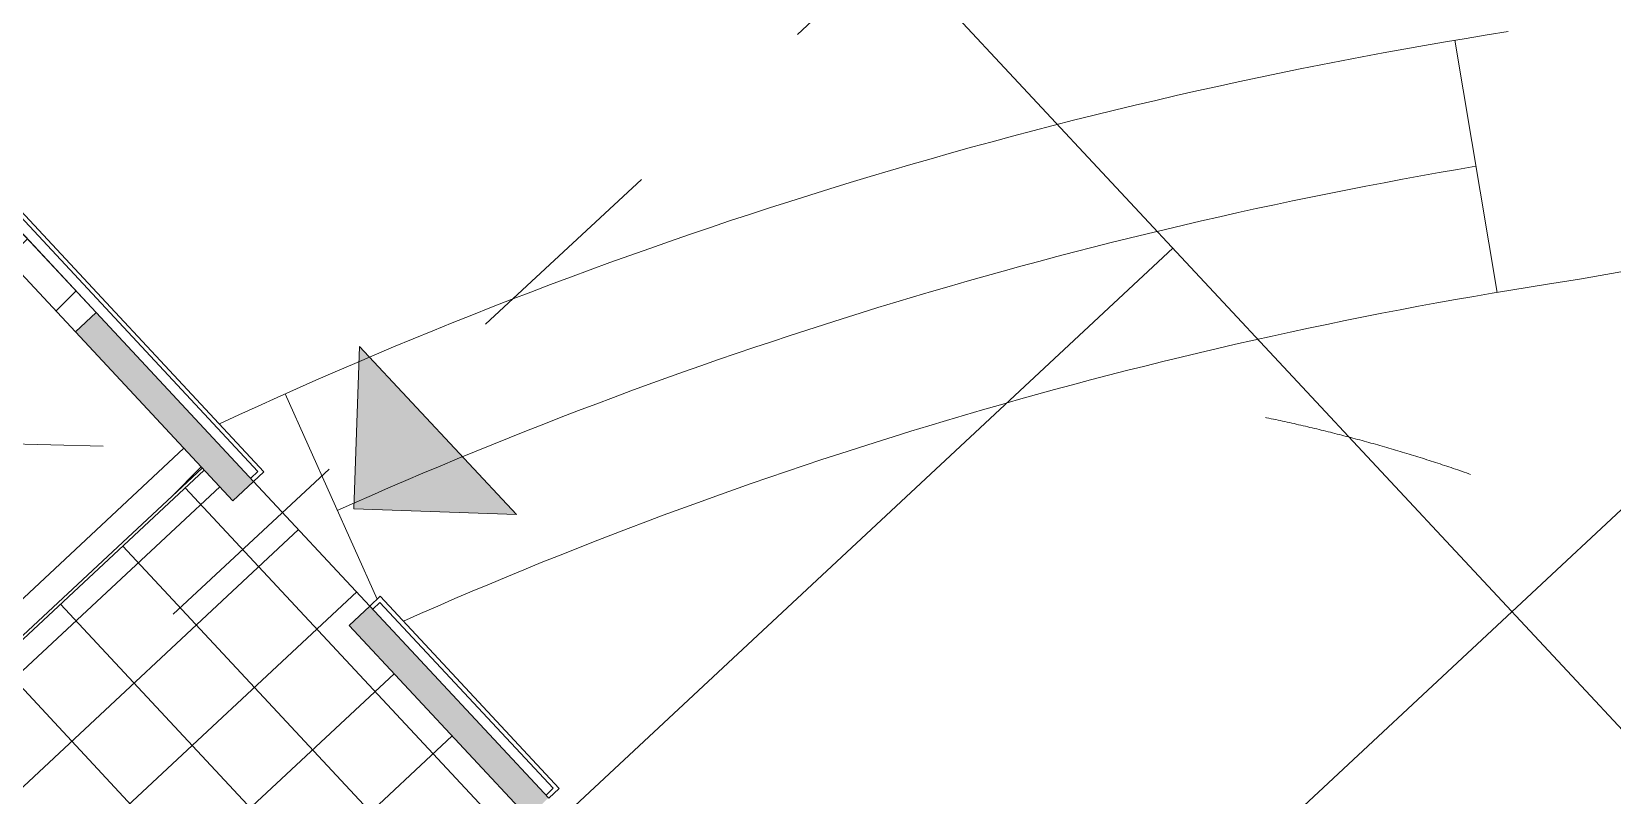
# Model space of a CAD drawing. Header units: millimetres. Extents: x -71377 to 516042, y -145869 to 441446.
# Drawn here: x 153822 to 164955, y 157853 to 163231 of the extents above; entities that cross this region are included whole.
import ezdxf

# ---------------------------------------------------------------- set-up
doc = ezdxf.new("R2010")
doc.units = ezdxf.units.MM
doc.header["$LTSCALE"] = 1000
doc.linetypes.add('_점선_M_', pattern=[3, 1.5, -1.5])
doc.linetypes.add('_점선_S_', pattern=[1.6, 0.8, -0.8])
for name, color, linetype, lineweight in [('06', 6, 'Continuous', 5), ('09_HID', 9, '_점선_M_', 5), ('A-fnsh', 5, 'Continuous', 5), ('A-hat', 251, 'Continuous', 5), ('A-insu', 251, 'Continuous', 5), ('A-text-2', 7, 'Continuous', 5), ('A_bwall', 3, 'Continuous', 5), ('A_cwall', 2, 'Continuous', 5), ('A_fnsh', 5, 'Continuous', 5), ('A_fnsh-4', 4, 'Continuous', 5), ('AA_dash_M_', 7, '_점선_M_', 5), ('AA_오픈', 8, '_점선_S_', 5), ('조경라인_dwg', 8, 'Continuous', 5)]:
    doc.layers.add(name, color=color, linetype=linetype, lineweight=lineweight)
pattern_1 = [(45, (165969.5, 243949.9), (-353.5534, 353.5534), [])]

# ---------------------------------------------------------------- blocks, each defined once
blk = doc.blocks.new('조경라인_dwg_A$Cb8b4522a-7862174-지반층 배치도')
at = {"layer": '06'}
for p, q in [((90693, 67606), (90992, 65830)), ((82456, 65116), (83103, 63670))]:
    blk.add_line(p, q, dxfattribs=at)
blk.add_arc((96333, 34077), 33100, 99.5486, 114.0889, dxfattribs=at)
blk = doc.blocks.new('조경라인_dwg-6847807-지반층 배치도')
at = {"layer": '06'}
for centre, radius, start, end in [((160349, 187929), 26800, 278.909, 309.9154), ((169486, 129641), 34000, 98.909, 114.9456), ((169486, 129641), 32200, 98.909, 113.8985)]:
    blk.add_arc(centre, radius, start, end, dxfattribs=at)
at = {"layer": '09_HID'}
blk.add_arc((160267, 149603), 11139, 39.7908, 83.0136, dxfattribs=at)
blk.add_blockref('조경라인_dwg_A$Cb8b4522a-7862174-지반층 배치도', (73152, 95564))
blk = doc.blocks.new('패밀리2 - 패밀리2-6852550-지반층 배치도')
at = {"layer": 'A-text-2'}
blk.add_hatch(color=256, dxfattribs=at).paths.add_polyline_path([(4.217, 1.08), (5.837, 1.08), (5.027, 0.27)])
for p, q in [((4.217, 1.08), (5.027, 0.27)), ((5.837, 1.08), (4.217, 1.08)), ((5.027, 0.27), (5.837, 1.08))]:
    blk.add_line(p, q, dxfattribs=at)

msp = doc.modelspace()

# ---------------------------------------------------------------- hatches: boundary and pattern name
at = {"layer": 'A-hat'}
h = msp.add_hatch(dxfattribs=at)
h.set_pattern_fill('FP_12', color=256, scale=1000, style=0, pattern_type=2)
h.set_pattern_definition(pattern_1)
h.paths.add_polyline_path([(154130.8, 161115.8), (154277.1, 161252.2), (153649.7, 161925), (153503.4, 161788.6), (153706.8, 161570.6)])
for points in [[(155239.1, 159927.3), (155385.4, 160063.7), (154277.1, 161252.2), (154130.8, 161115.8), (155111.9, 160063.7)], [(157319.2, 157696.7), (157463.1, 157835.7), (156203.8, 159186.1), (156057.5, 159049.7), (157229.5, 157792.9)]]:
    msp.add_hatch(color=256, dxfattribs=at).paths.add_polyline_path(points)
h = msp.add_hatch(dxfattribs=at)
h.set_pattern_fill('FP_12', color=256, scale=1000, style=0, pattern_type=2)
h.set_pattern_definition(pattern_1)
h.paths.add_polyline_path([(153565.2, 158797.1), (155024.3, 160157.7), (154894.7, 160296.7), (153435.6, 158936.1)])
h = msp.add_hatch(dxfattribs=at)
h.set_pattern_fill('FP_27', color=256, scale=1000, style=0, pattern_type=2)
h.set_pattern_definition([(133, (152728.8, 155309.9), (-438.812, -409.2), []), (223, (152728.8, 155309.9), (409.2, -438.812), [])])
h.paths.add_polyline_path([(153518.3, 147425.1), (156224.3, 149948.5), (153994.2, 152340), (156173.6, 154387), (154912.4, 155739.5), (157171.5, 157855.1), (156057.5, 159049.7), (156203.8, 159186.1), (155385.4, 160063.7), (155239.1, 159927.3), (155037.9, 160143.1), (153425.3, 158639.3), (152811.5, 159297.5), (150171.3, 156835.5), (150375.9, 156616.1), (147472.4, 153908.6), (148399.9, 152913.9), (148253.7, 152777.5), (149481.3, 151461.1), (149627.5, 151597.5), (153185.2, 147782.4)])
h.paths.add_polyline_path([(151714.1, 151478.6), (151577.7, 151624.9), (153216, 153152.6), (153352.4, 153006.3), (152552.7, 152260.6)])
h.paths.add_polyline_path([(154500, 153146.6), (154295.4, 153366), (154734.2, 153775.2), (154938.8, 153555.8), (154540, 153184)])
h.paths.add_polyline_path([(155243.5, 153771.6), (155038.9, 153991), (155697.1, 154604.8), (155901.7, 154385.4), (155325.7, 153848.3)])

# ---------------------------------------------------------------- linework, layer by layer
at = {"layer": 'A-fnsh'}
for p, q in [((164247.1, 159145.8), (197362.8, 190026.7)), ((159473.1, 164265.3), (175159, 147444.1)), ((161860.1, 161705.5), (157578, 157712.4)), ((156203.8, 159186.1), (155385.4, 160063.7)), ((164247.1, 159145.8), (161065.7, 156179.1))]:
    msp.add_line(p, q, dxfattribs=at)
at = {"layer": 'A-insu'}
msp.add_line((153172.3, 162437), (154277.1, 161252.2), dxfattribs=at)
at = {"layer": 'A_bwall'}
for p, q in [((154277.1, 161252.2), (153649.7, 161925)), ((153503.4, 161788.6), (154130.8, 161115.8)), ((154894.7, 160296.7), (153435.6, 158936.1)), ((153426.3, 158667.6), (155024.3, 160157.7))]:
    msp.add_line(p, q, dxfattribs=at)
at = {"layer": 'A_cwall'}
for p, q in [((154277.1, 161252.2), (154130.8, 161115.8)), ((155385.4, 160063.7), (154277.1, 161252.2)), ((154130.8, 161115.8), (155239.1, 159927.3)), ((155239.1, 159927.3), (155385.4, 160063.7)), ((156203.8, 159186.1), (156057.5, 159049.7)), ((157465.5, 157833.1), (156203.8, 159186.1)), ((156057.5, 159049.7), (157319.2, 157696.7))]:
    msp.add_line(p, q, dxfattribs=at)
at = {"layer": 'A_fnsh'}
msp.add_line((153425.3, 158639.3), (155037.9, 160143.1), dxfattribs=at)
at = {"layer": 'A_fnsh-4'}
for p, q in [((155458.5, 160131.9), (153177.2, 162578.3)), ((155416.1, 160133.4), (153175.7, 162535.9)), ((155364.9, 160085.7), (155416.1, 160133.4)), ((155385.4, 160063.7), (155458.5, 160131.9)), ((156203.8, 159186.1), (156276.9, 159254.3)), ((156224.2, 159164.2), (156275.4, 159211.9)), ((157496.2, 157902.8), (156275.4, 159211.9)), ((157538.6, 157901.3), (156276.9, 159254.3)), ((157445, 157855.1), (157496.2, 157902.8)), ((157465.5, 157833.1), (157538.6, 157901.3))]:
    msp.add_line(p, q, dxfattribs=at)
at = {"layer": 'AA_dash_M_'}
msp.add_line((241648.5, 239769), (100450.4, 108634.1), dxfattribs=at)
at = {"layer": 'AA_오픈'}
msp.add_line((148726.8, 160451.9), (154894.7, 160296.7), dxfattribs=at)

# ---------------------------------------------------------------- block references
at = {"layer": 'A-text-2', "xscale": 1000, "yscale": 1000, "zscale": 1000, "rotation": 313.0000012484775}
msp.add_blockref('패밀리2 - 패밀리2-6852550-지반층 배치도', (152465.4, 163361.7), dxfattribs=at)
at = {"layer": '조경라인_dwg', "rotation": 8.537736462515947e-07}
msp.add_blockref('조경라인_dwg-6847807-지반층 배치도', (0, 0), dxfattribs=at)

doc.saveas('drawing.dxf')
